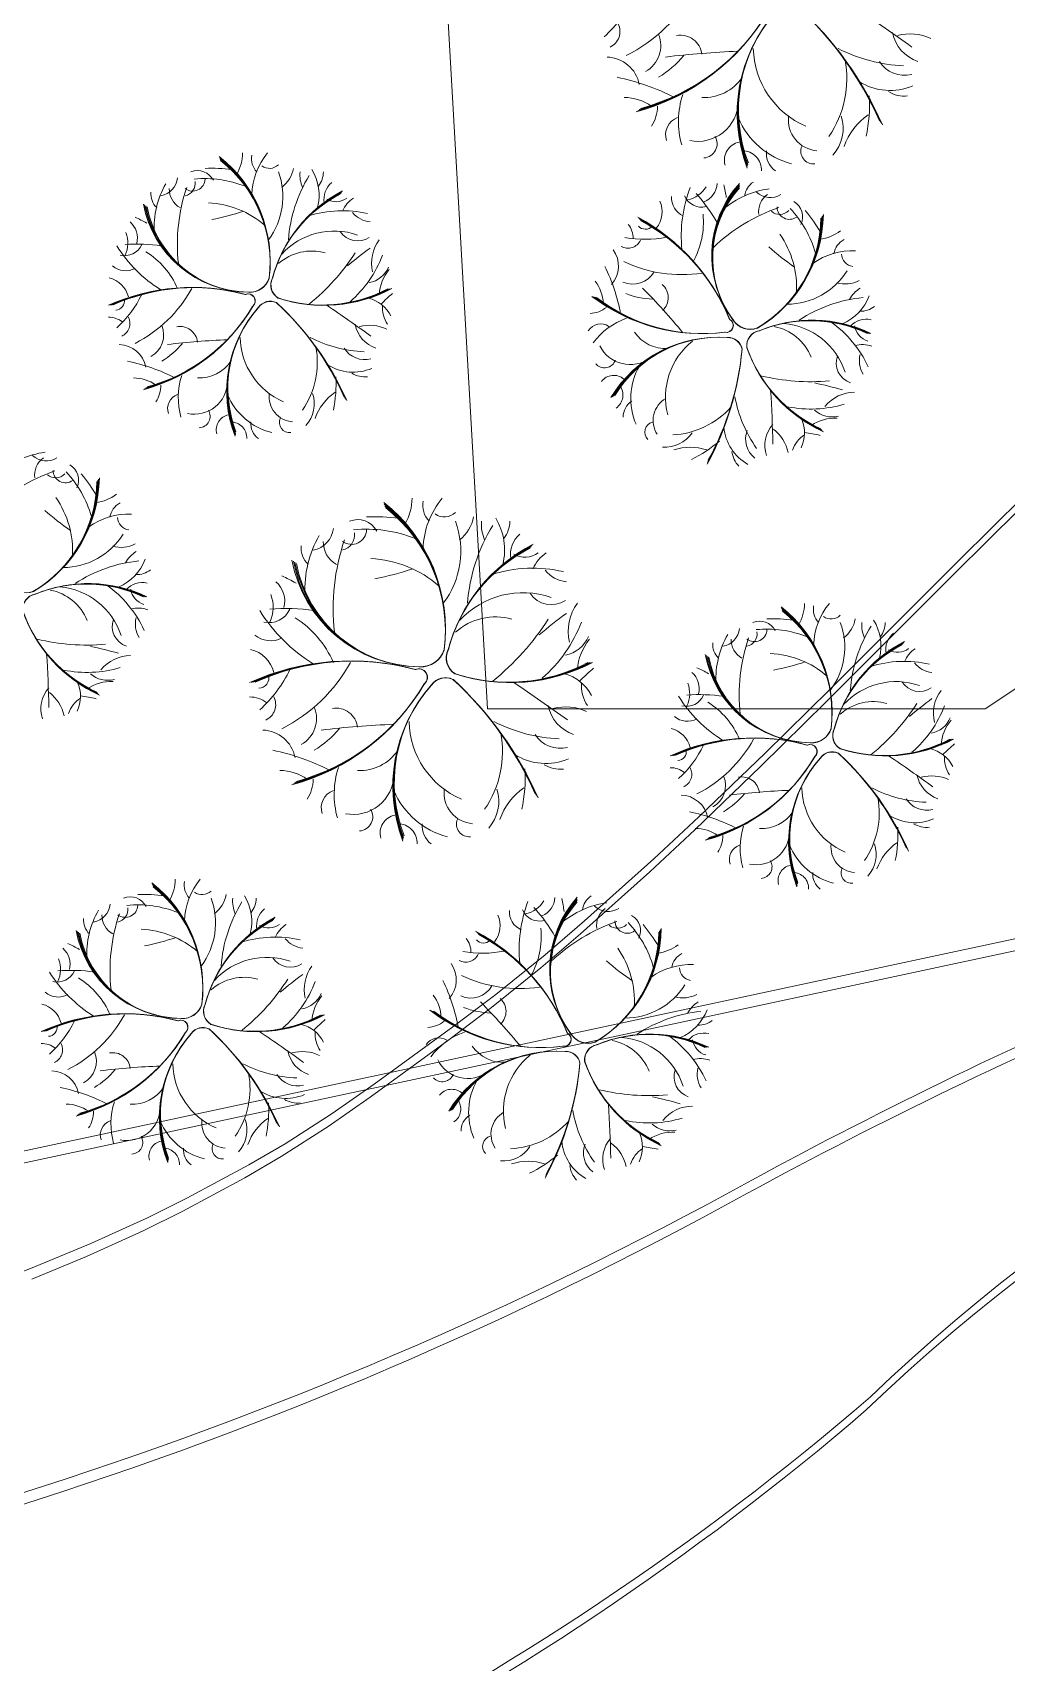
# Model space of a CAD drawing. Header units: metres. Extents: x -1097 to 1588, y -673 to 884.
# Drawn here: x 885.5 to 920.8, y 481.8 to 540.8 of the extents above; entities that cross this region are included whole.
import ezdxf

# ---------------------------------------------------------------- set-up
doc = ezdxf.new("R2010")
doc.units = ezdxf.units.M
for name, color, linetype, lineweight, plot in [('CRECIDA_Q2', 150, 'Continuous', 0, False), ('TERRENO', 188, 'Continuous', 0, False), ('TEXTO', 7, 'Continuous', 0, False), ('VEGETACION', 85, 'Continuous', 0, False), ('VISTA LEJOS', 7, 'Continuous', 0, False)]:
    doc.layers.add(name, color=color, linetype=linetype, lineweight=lineweight, plot=plot)

msp = doc.modelspace()

# ---------------------------------------------------------------- linework, layer by layer
at = {"layer": 'CRECIDA_Q2'}
msp.add_lwpolyline([(836, 525.113), (842, 525.627), (848, 598.142), (854, 622.57), (860, 622.57), (866, 622.57), (872, 622.57), (878, 621.555), (884, 621.283), (890, 621.174), (896, 621.127), (902, 516.359), (908, 516.359), (914, 516.359), (920, 516.359), (926, 520.352)], dxfattribs=at)
at = {"layer": 'TERRENO'}
msp.add_lwpolyline([(885.515, 495.711), (887.492, 496.536), (889.537, 497.458), (890.967, 498.168), (893.214, 499.378), (894.529, 500.146), (896.228, 501.24), (897.745, 502.296), (900.596, 504.37), (902.142, 505.541), (903.928, 506.981), (905.358, 508.21), (907.864, 510.456), (909.496, 511.973), (911.886, 514.277), (914.238, 516.601), (918.904, 521.266), (921.246, 523.59)], dxfattribs=at)
at = {"layer": 'TEXTO', "color": 141}
msp.add_lwpolyline([(942.808, 512.252), (491.207, 415.553)], dxfattribs=at)
at = {"layer": 'VEGETACION'}
for centre, radius, start, end in [((904.356, 545.235), 5.869, -63.07438, -28.86719), ((903.019, 544.214), 4.762, -47.90984, -25.81356), ((905.304, 545.642), 7.95, -74.86791, -30.40238), ((905.378, 545.607), 7.87, -74.86791, -30.40238), ((905.452, 545.572), 7.791, -74.86791, -30.40238), ((905.526, 545.537), 7.711, -74.86791, -30.40238), ((904.736, 532.576), 12.511, 23.86454, 47.40587), ((904.654, 532.478), 12.64, 23.86454, 47.40587), ((904.572, 532.379), 12.769, 23.86454, 47.40587), ((904.489, 532.281), 12.898, 23.86454, 47.40587), ((881.025, 490.566), 61.595, 53.87007, 56.06767), ((906.179, 540.871), 0.61, -65.70951, 27.14006), ((916.536, 537.91), 5.509, 138.41245, -158.97879), ((916.498, 537.953), 5.454, 138.41245, -158.97879), ((916.459, 537.995), 5.399, 138.41245, -158.97879), ((916.421, 538.037), 5.344, 138.41245, -158.97879), ((907.198, 540.368), 1.069, -61.51977, 22.95033), ((908.976, 539.964), 0.78, 6.63564, 100.13385), ((917.999, 541.097), 1.374, -169.09926, -108.54581), ((917.289, 539.008), 1.784, 65.24594, 104.85446), ((906.288, 538.728), 1.222, 10.88374, 88.48923), ((906.209, 542.445), 3.781, -58.5365, -40.24403), ((912.011, 511.594), 28.581, 91.89585, 97.18239), ((914.762, 540.338), 3.15, -178.6401, -113.40996), ((911.272, 539.175), 3.722, -34.2307, 10.37313), ((917.277, 545.304), 5.671, -117.27146, -92.28607), ((917.07, 540.333), 1.045, -148.92217, -74.86876), ((904.969, 531.001), 8.396, 63.11546, 78.20425), ((909.839, 540.138), 1.651, -93.06078, -33.79545), ((916.562, 540.833), 2.092, -122.25906, -66.98973), ((917.075, 539.616), 1.081, -121.91184, -83.51776), ((906.932, 536.754), 1.735, 55.05214, 89.71285), ((906.84, 538.17), 1.306, -33.66519, 0.2761), ((912.109, 537.62), 3.202, 162.29182, -164.58266), ((909.6, 538.363), 1.466, -101.26434, -1.15026), ((909.843, 538.255), 5.974, -11.32784, 2.75208), ((909.099, 537.138), 0.66, 109.77659, -161.16161), ((913.703, 538.861), 2.858, -157.33263, -104.24202), ((913.997, 537.672), 1.115, 172.80158, -94.34358), ((913.439, 537.357), 1.423, -42.05543, 18.62735), ((917.111, 535.935), 2.347, 124.73116, 160.55197), ((909.789, 536.811), 0.513, -86.06631, 31.73431), ((889.292, 532.549), 4.844, -7.01261, 51.76086), ((889.338, 532.537), 4.795, -7.01261, 51.76086), ((891.59, 536.486), 1.544, -30.31086, -0.13685), ((894.148, 536.272), 0.693, 169.67781, -136.28872), ((895.943, 534.896), 2.478, 140.20303, 178.19473), ((911.242, 536.213), 0.675, 102.03316, -164.99288), ((911.21, 535.864), 0.696, -2.81364, 89.85899), ((912.902, 536.487), 0.818, 174.9157, -126.47299), ((913.786, 536.543), 0.456, 157.63517, -83.3031), ((891.508, 535.201), 0.64, 26.98899, 112.35361), ((892.018, 530.498), 5.429, 82.33941, 92.54677), ((889.385, 532.525), 4.747, -7.01261, 51.76086), ((889.431, 532.513), 4.698, -7.01261, 51.76086), ((894.103, 536.4), 0.479, -125.06785, -46.75849), ((892.003, 534.896), 2.589, -37.03996, 20.27839), ((893.852, 536.135), 1.142, -52.21385, -10.74588), ((896.327, 535.685), 1.118, 174.4694, -156.12237), ((894.104, 534.939), 1.798, -14.12065, 31.52713), ((895.2, 535.803), 0.859, -37.87568, -0.69377), ((893.109, 533.771), 3.177, 149.94734, -176.82535), ((890.06, 535.646), 0.725, -80.57325, -5.45985), ((891.256, 535.174), 0.776, 178.87088, -119.62745), ((897.269, 533.164), 6.494, 161.42441, -173.90455), ((891.324, 535.552), 0.453, -126.83758, -2.22247), ((890.956, 535.384), 0.464, -77.85985, 7.89186), ((891.773, 531.625), 3.928, 68.3223, 95.67587), ((899.949, 532.951), 5.171, 148.36683, 175.73086), ((896.846, 534.809), 0.769, 129.13352, -169.79062), ((913.989, 533.479), 4.982, 159.46241, -174.34591), ((909.018, 535.789), 1.034, -77.96685, -31.27285), ((909.534, 535.414), 0.769, -67.11701, -3.35075), ((914.017, 532.769), 3.908, 138.09032, -143.12166), ((913.988, 532.74), 3.869, 138.09032, -143.12166), ((913.96, 532.711), 3.83, 138.09032, -143.12166), ((913.932, 532.683), 3.791, 138.09032, -143.12166), ((912.596, 532.029), 3.177, 97.4368, 130.66411), ((905.678, 534.191), 5.002, 7.73596, 13.16741), ((912.001, 534.834), 0.707, 123.07576, 173.19706), ((893.387, 535.348), 3.908, -169.39915, -90.61113), ((893.392, 535.308), 3.869, -169.39915, -90.61113), ((893.398, 535.268), 3.83, -169.39915, -90.61113), ((893.404, 535.228), 3.791, -169.39915, -90.61113), ((890.521, 535.006), 0.707, 175.5863, -134.2924), ((891.737, 531.294), 3.382, 49.1819, 87.28655), ((898.879, 530.696), 4.83, 117.23254, 165.08268), ((898.93, 530.689), 4.88, 117.23254, 165.08268), ((898.981, 530.682), 4.93, 117.23254, 165.08268), ((899.032, 530.675), 4.98, 117.23254, 165.08268), ((896.508, 535.384), 0.669, -119.40791, -53.77718), ((897.679, 534.004), 0.996, 122.42615, 158.39057), ((907.366, 534.353), 0.949, -38.3468, 23.66563), ((909.377, 534.865), 0.727, 177.19062, -114.2964), ((909.748, 535.2), 0.683, -155.98064, -76.40156), ((905.02, 530.957), 6.075, 29.35638, 41.90224), ((912.228, 535.59), 0.725, -133.08378, -57.97038), ((912.581, 534.354), 0.776, 126.36034, -172.13798), ((912.923, 534.529), 0.453, -179.34812, -54.73301), ((912.756, 534.17), 0.64, -25.52155, 59.84308), ((888.56, 533.401), 0.769, -14.60648, 49.15979), ((887.183, 529.597), 5.002, 60.2465, 65.67795), ((890.213, 543.254), 9.361, -78.88119, -71.62327), ((896.747, 530.258), 4.128, 77.26203, 107.34819), ((897.842, 534.91), 0.932, -141.31419, -95.81178), ((903.955, 527.692), 7.338, 22.21671, 61.7302), ((904.028, 527.714), 7.265, 22.21671, 61.7302), ((904.1, 527.736), 7.191, 22.21671, 61.7302), ((904.172, 527.758), 7.118, 22.21671, 61.7302), ((906.847, 533.98), 2.961, -29.17592, 5.40141), ((914.646, 528.359), 6.494, 108.91387, 133.58492), ((909.36, 534.182), 4.698, -59.52315, -0.74968), ((909.341, 534.226), 4.747, -59.52315, -0.74968), ((909.322, 534.27), 4.795, -59.52315, -0.74968), ((909.303, 534.314), 4.844, -59.52315, -0.74968), ((912.566, 534.72), 0.464, -130.37039, -44.61868), ((910.081, 531.783), 3.928, 15.81177, 43.16533), ((909.335, 530.903), 5.429, 29.82887, 40.03623), ((887.948, 533.221), 1.034, -25.45632, 21.23769), ((896.448, 531.075), 2.577, 70.80163, 137.40588), ((897.298, 534.058), 0.762, -146.51659, -56.55935), ((907.676, 537.288), 3.935, -100.42037, -78.3241), ((906.44, 533.385), 0.824, -0.2587, 38.06877), ((907.706, 534.042), 0.323, -139.98994, -40.76454), ((909.796, 531.61), 3.382, -3.32863, 34.77602), ((913.826, 534.887), 1.544, -82.82139, -52.64739), ((915.213, 532.727), 0.693, 117.16728, 171.20074), ((892.806, 535.759), 4.982, -148.02706, -121.83538), ((888.86, 533.441), 0.683, -103.47011, -23.89102), ((889.349, 527.107), 6.075, 81.86691, 94.41278), ((888.063, 530.397), 2.961, 23.33462, 57.91194), ((895.631, 531.121), 1.809, 74.31841, 131.55014), ((890.611, 537.096), 7.836, -50.96163, -32.70067), ((904.738, 523.394), 11.909, 125.94383, 130.94741), ((894.249, 534.289), 4.231, -49.01403, -20.95397), ((899.2, 532.497), 1.399, 143.15964, -166.58772), ((905.724, 532.385), 1.01, -41.62679, 35.9787), ((907.074, 533.535), 0.504, -118.22004, -25.37047), ((918.358, 540.099), 9.361, -131.39173, -124.13381), ((915.213, 530.465), 2.478, 87.69249, 125.68419), ((915.287, 532.841), 0.479, -177.57839, -99.26902), ((888.9, 532.943), 0.727, -130.29884, -61.78587), ((897.547, 532.707), 0.937, -79.471, -22.67378), ((899.593, 531.274), 1.516, 139.45159, 176.95737), ((899.994, 529.364), 6.938, 10.60493, 25.69371), ((907.256, 532.613), 0.883, -114.03031, -29.56021), ((909.018, 536.924), 4.849, -115.58492, -81.37772), ((912.815, 533.592), 2.589, -89.5505, -32.23214), ((891.291, 524.275), 7.338, 74.72725, 114.24073), ((888.082, 531.036), 0.949, 14.16374, 76.17617), ((891.318, 524.346), 7.265, 74.72725, 114.24073), ((891.345, 524.417), 7.191, 74.72725, 114.24073), ((891.371, 524.487), 7.118, 74.72725, 114.24073), ((893.386, 532.189), 0.75, -93.13221, -17.97388), ((893.392, 532.18), 0.742, -93.13221, -17.97388), ((893.397, 532.172), 0.735, -93.13221, -17.97388), ((893.403, 532.164), 0.727, -93.13221, -17.97388), ((894.699, 531.695), 0.546, 153.41984, -121.27123), ((894.707, 531.699), 0.551, 153.41984, -121.27123), ((894.715, 531.702), 0.557, 153.41984, -121.27123), ((894.723, 531.706), 0.563, 153.41984, -121.27123), ((904.753, 530.97), 1.434, 2.5416, 37.20232), ((890.812, 514.988), 23.615, 39.38532, 44.67185), ((907.886, 531.244), 0.645, -45.87489, 47.62332), ((914.924, 532.879), 1.142, -104.72438, -63.25642), ((916.074, 530.641), 1.118, 121.95887, 151.36709), ((888.536, 531.116), 0.323, -87.47941, 11.74599), ((885.943, 533.068), 3.935, -47.90984, -25.81356), ((887.048, 533.911), 4.849, -63.07438, -28.86719), ((893.33, 531.12), 0.257, -49.80286, 114.20931), ((893.336, 531.122), 0.255, -49.80286, 114.20931), ((893.342, 531.124), 0.252, -49.80286, 114.20931), ((893.348, 531.127), 0.249, -49.80286, 114.20931), ((894.14, 530.577), 0.529, 64.15715, 144.97171), ((894.138, 530.584), 0.523, 64.15715, 144.97171), ((894.136, 530.592), 0.518, 64.15715, 144.97171), ((894.134, 530.6), 0.513, 64.15715, 144.97171), ((887.361, 523.452), 10.337, 23.86454, 47.40587), ((887.294, 523.37), 10.444, 23.86454, 47.40587), ((887.226, 523.289), 10.55, 23.86454, 47.40587), ((887.158, 523.207), 10.657, 23.86454, 47.40587), ((896.01, 536.097), 5.122, -108.13167, -62.2585), ((896.031, 536.145), 5.175, -108.13167, -62.2585), ((896.053, 536.194), 5.228, -108.13167, -62.2585), ((896.074, 536.243), 5.281, -108.13167, -62.2585), ((897.388, 530.011), 1.25, 26.97872, 76.13005), ((904.379, 524.641), 8.915, 130.7293, 134.41442), ((909.761, 536.507), 6.568, -127.37844, -82.91291), ((909.776, 536.441), 6.503, -127.37844, -82.91291), ((909.79, 536.375), 6.437, -127.37844, -82.91291), ((909.804, 536.309), 6.371, -127.37844, -82.91291), ((908.12, 534.306), 3.124, -111.04704, -92.75457), ((916.109, 526.103), 5.171, 95.85629, 123.22032), ((914.128, 531.95), 1.798, -66.63119, -20.98341), ((888.287, 529.711), 0.824, 52.25184, 90.5793), ((888.554, 530.305), 0.504, -65.70951, 27.14006), ((887.831, 534.247), 6.568, -74.86791, -30.40238), ((887.892, 534.218), 6.503, -74.86791, -30.40238), ((887.953, 534.189), 6.437, -74.86791, -30.40238), ((888.014, 534.16), 6.371, -74.86791, -30.40238), ((897.111, 527.859), 4.552, 138.41245, -158.97879), ((897.08, 527.894), 4.506, 138.41245, -158.97879), ((897.048, 527.929), 4.461, 138.41245, -158.97879), ((897.017, 527.964), 4.415, 138.41245, -158.97879), ((867.77, 488.739), 50.894, 53.87007, 56.06767), ((899.276, 530.88), 1.079, 175.41939, -146.01117), ((905.635, 531.743), 1.079, -86.17573, -52.23443), ((907.924, 528.012), 2.646, 109.78128, 142.9068), ((910.627, 530.24), 0.257, -102.31339, 61.69877), ((910.632, 530.237), 0.255, -102.31339, 61.69877), ((910.638, 530.233), 0.252, -102.31339, 61.69877), ((910.644, 530.23), 0.249, -102.31339, 61.69877), ((911.509, 530.847), 0.75, -145.64274, -70.48442), ((911.506, 530.837), 0.742, -145.64274, -70.48442), ((911.503, 530.827), 0.735, -145.64274, -70.48442), ((911.5, 530.818), 0.727, -145.64274, -70.48442), ((913.668, 525.579), 4.83, 64.72201, 112.57215), ((913.693, 525.535), 4.88, 64.72201, 112.57215), ((913.719, 525.49), 4.93, 64.72201, 112.57215), ((913.744, 525.446), 4.98, 64.72201, 112.57215), ((915.694, 529.696), 0.769, 76.62298, 137.69885), ((915.481, 531.607), 0.859, -90.38621, -53.2043), ((889.396, 529.889), 0.883, -61.51977, 22.95033), ((890.865, 529.556), 0.645, 6.63564, 100.13385), ((898.32, 530.491), 1.136, -169.09926, -108.54581), ((897.734, 528.766), 1.474, 65.24594, 104.85446), ((906.095, 529.743), 0.546, 57.26605, 146.32785), ((910.341, 525.255), 4.552, 85.90191, 148.51067), ((910.349, 525.302), 4.506, 85.90191, 148.51067), ((910.358, 525.348), 4.461, 85.90191, 148.51067), ((910.366, 525.394), 4.415, 85.90191, 148.51067), ((908.434, 530.766), 1.364, -145.57132, -86.30599), ((911.917, 529.504), 0.546, 100.90931, -173.78177), ((911.924, 529.5), 0.551, 100.90931, -173.78177), ((911.932, 529.496), 0.557, 100.90931, -173.78177), ((911.939, 529.492), 0.563, 100.90931, -173.78177), ((912.028, 528.416), 1.809, 21.80787, 79.03961), ((912.489, 527.739), 2.577, 18.29109, 84.89534), ((912.023, 527.004), 4.128, 24.75149, 54.83765), ((915.945, 530.314), 0.669, -171.91844, -106.28771), ((888.644, 528.535), 1.01, 10.88374, 88.48923), ((888.578, 531.605), 3.124, -58.5365, -40.24403), ((893.372, 506.114), 23.615, 91.89585, 97.18239), ((895.646, 529.864), 2.603, -178.6401, -113.40996), ((892.762, 528.904), 3.076, -34.2307, 10.37313), ((897.724, 533.968), 4.686, -117.27146, -92.28607), ((897.553, 529.861), 0.864, -148.92217, -74.86876), ((907.149, 530.03), 1.211, -153.77487, -53.66079), ((911.04, 527.639), 2.603, 128.84937, -165.92049), ((900.592, 530.322), 10.657, -28.646, -5.10467), ((900.698, 530.318), 10.55, -28.646, -5.10467), ((900.804, 530.314), 10.444, -28.646, -5.10467), ((900.91, 530.309), 10.337, -28.646, -5.10467), ((910.689, 529.267), 0.529, 11.64661, 92.46118), ((910.694, 529.273), 0.523, 11.64661, 92.46118), ((910.699, 529.28), 0.518, 11.64661, 92.46118), ((910.704, 529.286), 0.513, 11.64661, 92.46118), ((916.207, 531.143), 5.122, -160.64221, -114.76904), ((916.259, 531.156), 5.175, -160.64221, -114.76904), ((916.311, 531.168), 5.228, -160.64221, -114.76904), ((916.362, 531.181), 5.281, -160.64221, -114.76904), ((915.562, 528.545), 0.996, 69.91561, 105.88004), ((887.554, 522.15), 6.938, 63.11546, 78.20425), ((891.578, 529.699), 1.364, -93.06078, -33.79545), ((897.133, 530.273), 1.729, -122.25906, -66.98973), ((906.227, 529.126), 0.424, -138.57685, -20.77623), ((909.539, 527.591), 2.362, 150.15684, -156.75256), ((915.374, 528.881), 0.762, 160.97287, -109.06988), ((916.381, 528.967), 0.932, 166.17527, -148.32231), ((889.176, 526.903), 1.434, 55.05214, 89.71285), ((889.1, 528.074), 1.079, -33.66519, 0.2761), ((893.453, 527.619), 2.646, 162.29182, -164.58266), ((891.38, 528.232), 1.211, -101.26434, -1.15026), ((891.581, 528.144), 4.936, -11.32784, 2.75208), ((897.557, 529.268), 0.893, -121.91184, -83.51776), ((906.566, 527.872), 0.557, 49.52262, 142.49658), ((906.321, 527.718), 0.575, -55.32418, 37.34845), ((913.714, 536.035), 7.836, -103.47217, -85.21121), ((911.44, 516.486), 11.909, 73.43329, 78.43687), ((890.966, 527.221), 0.546, 109.77659, -161.16161), ((894.77, 528.644), 2.362, -157.33263, -104.24202), ((895.013, 527.662), 0.921, 172.80158, -94.34358), ((894.553, 527.402), 1.176, -42.05543, 18.62735), ((897.586, 526.227), 1.939, 124.73116, 160.55197), ((907.58, 526.922), 0.676, 122.40516, -178.98353), ((908.908, 526.8), 0.921, 120.29105, -146.85412), ((915.561, 528.487), 4.686, -169.782, -144.7966), ((861.443, 524.728), 50.894, 1.35953, 3.55713), ((915.292, 526.422), 1.399, 90.6491, 140.90175), ((891.537, 526.951), 0.424, -86.06631, 31.73431), ((892.737, 526.456), 0.557, 102.03316, -164.99288), ((894.839, 526.729), 0.376, 157.63517, -83.3031), ((908.523, 529.342), 3.076, -86.74123, -42.13741), ((913.701, 531.44), 4.231, -101.52456, -73.46451), ((914.561, 525.364), 1.516, 86.94105, 124.44683), ((914.452, 527.861), 0.937, -131.98154, -75.18432), ((892.71, 526.168), 0.575, -2.81364, 89.85899), ((894.109, 526.683), 0.676, 174.9157, -126.47299), ((908.061, 526.371), 0.376, 105.12463, -135.81364), ((908.421, 527.007), 1.176, -94.56596, -33.88319), ((912.27, 526.708), 1.729, -174.76959, -119.50027), ((912.198, 526.123), 0.864, 158.56729, -127.3793), ((913.166, 525.898), 1.136, 138.3902, -161.05635), ((911.439, 525.313), 1.474, 12.7354, 52.34392), ((914.056, 525.376), 1.079, 122.90885, 161.4783), ((912.217, 526.346), 1.25, -25.53182, 23.61951), ((912.211, 517.53), 8.915, 78.21876, 81.90389), ((909.335, 523.885), 1.939, 72.22063, 108.04144), ((907.201, 529.817), 4.936, -63.83838, -49.75845), ((886.401, 522.495), 3.177, 97.4368, 130.66411), ((886.033, 526.056), 0.725, -133.08378, -57.97038), ((886.386, 524.82), 0.776, 126.36034, -172.13798), ((886.561, 524.636), 0.64, -25.52155, 59.84308), ((911.73, 525.76), 0.893, -174.42238, -136.02829), ((888.451, 518.825), 6.494, 108.91387, 133.58492), ((883.164, 524.648), 4.698, -59.52315, -0.74968), ((883.146, 524.692), 4.747, -59.52315, -0.74968), ((883.127, 524.736), 4.795, -59.52315, -0.74968), ((883.108, 524.78), 4.844, -59.52315, -0.74968), ((886.371, 525.186), 0.464, -130.37039, -44.61868), ((886.728, 524.995), 0.453, -179.34812, -54.73301), ((883.885, 522.249), 3.928, 15.81177, 43.16533), ((883.14, 521.369), 5.429, 29.82887, 40.03623), ((883.601, 522.076), 3.382, -3.32863, 34.77602), ((887.631, 525.353), 1.544, -82.82139, -52.64739), ((897.396, 523.989), 1.869, -30.31086, -0.13685), ((902.664, 522.065), 3, 140.20303, 178.19473), ((892.163, 530.565), 9.361, -131.39173, -124.13381), ((889.018, 520.931), 2.478, 87.69249, 125.68419), ((889.018, 523.193), 0.693, 117.16728, 171.20074), ((894.615, 519.224), 5.862, -7.01261, 51.76086), ((894.671, 519.21), 5.803, -7.01261, 51.76086), ((894.727, 519.195), 5.745, -7.01261, 51.76086), ((894.784, 519.181), 5.686, -7.01261, 51.76086), ((900.492, 523.73), 0.839, 169.67781, -136.28872), ((900.437, 523.885), 0.58, -125.06785, -46.75849), ((889.092, 523.307), 0.479, -177.57839, -99.26902), ((895.544, 522.973), 0.878, -80.57325, -5.45985), ((897.075, 522.858), 0.548, -126.83758, -2.22247), ((896.628, 522.656), 0.561, -77.85985, 7.89186), ((897.297, 522.433), 0.775, 26.98899, 112.35361), ((897.618, 518.106), 4.754, 68.3223, 95.67587), ((897.914, 516.742), 6.571, 82.33941, 92.54677), ((897.896, 522.064), 3.133, -37.03996, 20.27839), ((900.134, 523.564), 1.382, -52.21385, -10.74588), ((907.513, 519.711), 6.258, 148.36683, 175.73086), ((903.13, 523.02), 1.353, 174.4694, -156.12237), ((900.439, 522.116), 2.176, -14.12065, 31.52713), ((901.765, 523.163), 1.04, -37.87568, -0.69377), ((886.62, 524.058), 2.589, -89.5505, -32.23214), ((888.729, 523.345), 1.142, -104.72438, -63.25642), ((896.103, 522.198), 0.855, 175.5863, -134.2924), ((899.235, 520.703), 3.845, 149.94734, -176.82535), ((896.992, 522.401), 0.939, 178.87088, -119.62745), ((904.269, 519.969), 7.859, 161.42441, -173.90455), ((906.218, 516.982), 5.846, 117.23254, 165.08268), ((906.28, 516.973), 5.906, 117.23254, 165.08268), ((906.341, 516.965), 5.967, 117.23254, 165.08268), ((906.403, 516.957), 6.027, 117.23254, 165.08268), ((903.757, 521.959), 0.93, 129.13352, -169.79062), ((889.914, 516.569), 5.171, 95.85629, 123.22032), ((887.933, 522.416), 1.798, -66.63119, -20.98341), ((889.879, 521.106), 1.118, 121.95887, 151.36709), ((899.571, 522.612), 4.73, -169.39915, -90.61113), ((899.578, 522.564), 4.683, -169.39915, -90.61113), ((899.584, 522.515), 4.635, -169.39915, -90.61113), ((899.591, 522.467), 4.588, -169.39915, -90.61113), ((897.575, 517.705), 4.093, 49.1819, 87.28655), ((903.349, 522.656), 0.81, -119.40791, -53.77718), ((904.766, 520.985), 1.206, 122.42615, 158.39057), ((889.286, 522.073), 0.859, -90.38621, -53.2043), ((893.729, 520.256), 0.931, -14.60648, 49.15979), ((892.063, 515.652), 6.054, 60.2465, 65.67795), ((895.73, 532.181), 11.329, -78.88119, -71.62327), ((903.638, 516.452), 4.996, 77.26203, 107.34819), ((904.963, 522.082), 1.128, -141.31419, -95.81178), ((885.314, 521.312), 0.75, -145.64274, -70.48442), ((885.311, 521.303), 0.742, -145.64274, -70.48442), ((885.308, 521.293), 0.735, -145.64274, -70.48442), ((885.304, 521.284), 0.727, -145.64274, -70.48442), ((885.722, 519.97), 0.546, 100.90931, -173.78177), ((885.729, 519.966), 0.551, 100.90931, -173.78177), ((885.737, 519.962), 0.557, 100.90931, -173.78177), ((885.744, 519.958), 0.563, 100.90931, -173.78177), ((887.473, 516.045), 4.83, 64.72201, 112.57215), ((887.498, 516.001), 4.88, 64.72201, 112.57215), ((887.524, 515.956), 4.93, 64.72201, 112.57215), ((887.549, 515.912), 4.98, 64.72201, 112.57215), ((885.833, 518.881), 1.809, 21.80787, 79.03961), ((886.294, 518.205), 2.577, 18.29109, 84.89534), ((885.828, 517.47), 4.128, 24.75149, 54.83765), ((889.499, 520.161), 0.769, 76.62298, 137.69885), ((889.75, 520.78), 0.669, -171.91844, -106.28771), ((892.989, 520.037), 1.251, -25.45632, 21.23769), ((903.276, 517.441), 3.119, 70.80163, 137.40588), ((904.304, 521.051), 0.922, -146.51659, -56.55935), ((890.012, 521.608), 5.122, -160.64221, -114.76904), ((890.064, 521.621), 5.175, -160.64221, -114.76904), ((890.115, 521.634), 5.228, -160.64221, -114.76904), ((890.167, 521.647), 5.281, -160.64221, -114.76904), ((889.367, 519.011), 0.996, 69.91561, 105.88004), ((898.869, 523.109), 6.03, -148.02706, -121.83538), ((894.092, 520.304), 0.827, -103.47011, -23.89102), ((894.684, 512.638), 7.353, 81.86691, 94.41278), ((913.309, 508.144), 14.413, 125.94383, 130.94741), ((906.606, 519.162), 1.693, 143.15964, -166.58772), ((909.621, 516.239), 4.844, -7.01261, 51.76086), ((909.667, 516.227), 4.795, -7.01261, 51.76086), ((909.714, 516.215), 4.747, -7.01261, 51.76086), ((909.761, 516.203), 4.698, -7.01261, 51.76086), ((911.919, 520.176), 1.544, -30.31086, -0.13685), ((914.477, 519.962), 0.693, 169.67781, -136.28872), ((916.272, 518.586), 2.478, 140.20303, 178.19473), ((889.179, 519.346), 0.762, 160.97287, -109.06988), ((890.186, 519.433), 0.932, 166.17527, -148.32231), ((893.127, 516.619), 3.584, 23.33462, 57.91194), ((902.286, 517.496), 2.189, 74.31841, 131.55014), ((896.211, 524.727), 9.484, -50.96163, -32.70067), ((900.615, 521.33), 5.12, -49.01403, -20.95397), ((910.389, 519.337), 0.725, -80.57325, -5.45985), ((911.654, 519.242), 0.453, -126.83758, -2.22247), ((911.837, 518.891), 0.64, 26.98899, 112.35361), ((912.103, 515.316), 3.928, 68.3223, 95.67587), ((912.347, 514.188), 5.429, 82.33941, 92.54677), ((914.432, 520.091), 0.479, -125.06785, -46.75849), ((912.332, 518.586), 2.589, -37.03996, 20.27839), ((914.181, 519.825), 1.142, -52.21385, -10.74588), ((920.278, 516.642), 5.171, 148.36683, 175.73086), ((916.657, 519.376), 1.118, 174.4694, -156.12237), ((914.433, 518.629), 1.798, -14.12065, 31.52713), ((915.529, 519.494), 0.859, -37.87568, -0.69377), ((887.519, 526.501), 7.836, -103.47217, -85.21121), ((885.245, 506.952), 11.909, 73.43329, 78.43687), ((894.141, 519.701), 0.88, -130.29884, -61.78587), ((904.605, 519.415), 1.134, -79.471, -22.67378), ((907.083, 517.681), 1.835, 139.45159, 176.95737), ((910.85, 518.696), 0.707, 175.5863, -134.2924), ((913.438, 517.461), 3.177, 149.94734, -176.82535), ((911.585, 518.865), 0.776, 178.87088, -119.62745), ((917.598, 516.854), 6.494, 161.42441, -173.90455), ((911.285, 519.075), 0.464, -77.85985, 7.89186), ((919.208, 514.386), 4.83, 117.23254, 165.08268), ((919.259, 514.379), 4.88, 117.23254, 165.08268), ((919.31, 514.373), 4.93, 117.23254, 165.08268), ((919.361, 514.366), 4.98, 117.23254, 165.08268), ((917.175, 518.499), 0.769, 129.13352, -169.79062), ((835.248, 515.194), 50.894, 1.35953, 3.55713), ((889.097, 516.887), 1.399, 90.6491, 140.90175), ((897.035, 509.211), 8.881, 74.72725, 114.24073), ((893.151, 517.393), 1.149, 14.16374, 76.17617), ((897.067, 509.296), 8.792, 74.72725, 114.24073), ((897.099, 509.382), 8.703, 74.72725, 114.24073), ((897.131, 509.468), 8.615, 74.72725, 114.24073), ((891.899, 520.872), 5.869, -63.07438, -28.86719), ((899.57, 518.788), 0.907, -93.13221, -17.97388), ((899.577, 518.778), 0.898, -93.13221, -17.97388), ((899.584, 518.768), 0.889, -93.13221, -17.97388), ((899.59, 518.758), 0.88, -93.13221, -17.97388), ((901.16, 518.191), 0.66, 153.41984, -121.27123), ((901.169, 518.195), 0.667, 153.41984, -121.27123), ((901.178, 518.199), 0.674, 153.41984, -121.27123), ((901.188, 518.204), 0.681, 153.41984, -121.27123), ((902.746, 523.518), 6.199, -108.13167, -62.2585), ((902.772, 523.577), 6.263, -108.13167, -62.2585), ((902.797, 523.636), 6.327, -108.13167, -62.2585), ((902.823, 523.695), 6.391, -108.13167, -62.2585), ((913.716, 519.039), 3.908, -169.39915, -90.61113), ((913.722, 518.999), 3.869, -169.39915, -90.61113), ((913.727, 518.959), 3.83, -169.39915, -90.61113), ((913.733, 518.919), 3.791, -169.39915, -90.61113), ((912.067, 514.984), 3.382, 49.1819, 87.28655), ((910.542, 526.945), 9.361, -78.88119, -71.62327), ((917.077, 513.948), 4.128, 77.26203, 107.34819), ((916.838, 519.075), 0.669, -119.40791, -53.77718), ((918.008, 517.694), 0.996, 122.42615, 158.39057), ((918.172, 518.601), 0.932, -141.31419, -95.81178), ((887.506, 521.906), 4.231, -101.52456, -73.46451), ((888.257, 518.326), 0.937, -131.98154, -75.18432), ((893.7, 517.49), 0.39, -87.47941, 11.74599), ((890.562, 519.852), 4.762, -47.90984, -25.81356), ((899.502, 517.494), 0.311, -49.80286, 114.20931), ((899.509, 517.497), 0.308, -49.80286, 114.20931), ((899.517, 517.5), 0.305, -49.80286, 114.20931), ((899.524, 517.503), 0.302, -49.80286, 114.20931), ((900.482, 516.837), 0.64, 64.15715, 144.97171), ((900.48, 516.847), 0.634, 64.15715, 144.97171), ((900.478, 516.856), 0.627, 64.15715, 144.97171), ((900.475, 516.865), 0.621, 64.15715, 144.97171), ((892.279, 508.214), 12.511, 23.86454, 47.40587), ((892.197, 508.115), 12.64, 23.86454, 47.40587), ((892.114, 508.017), 12.769, 23.86454, 47.40587), ((904.413, 516.153), 1.513, 26.97872, 76.13005), ((912.875, 509.654), 10.79, 130.7293, 134.41442), ((908.889, 517.091), 0.769, -14.60648, 49.15979), ((907.513, 513.287), 5.002, 60.2465, 65.67795), ((886.97, 516.364), 1.136, 138.3902, -161.05635), ((885.244, 515.779), 1.474, 12.7354, 52.34392), ((886.022, 516.812), 1.25, -25.53182, 23.61951), ((888.366, 515.83), 1.516, 86.94105, 124.44683), ((892.846, 521.28), 7.95, -74.86791, -30.40238), ((892.921, 521.245), 7.87, -74.86791, -30.40238), ((892.995, 521.21), 7.791, -74.86791, -30.40238), ((893.069, 521.175), 7.711, -74.86791, -30.40238), ((904.079, 513.548), 5.509, 138.41245, -158.97879), ((904.04, 513.59), 5.454, 138.41245, -158.97879), ((904.002, 513.632), 5.399, 138.41245, -158.97879), ((903.964, 513.675), 5.344, 138.41245, -158.97879), ((892.032, 507.918), 12.898, 23.86454, 47.40587), ((868.568, 466.204), 61.595, 53.87007, 56.06767), ((906.699, 517.204), 1.306, 175.41939, -146.01117), ((909.189, 517.131), 0.683, -103.47011, -23.89102), ((908.278, 516.911), 1.034, -25.45632, 21.23769), ((909.678, 510.797), 6.075, 81.86691, 94.41278), ((916.778, 514.766), 2.577, 70.80163, 137.40588), ((917.627, 517.749), 0.762, -146.51659, -56.55935), ((919.529, 516.188), 1.399, 143.15964, -166.58772), ((887.861, 515.842), 1.079, 122.90885, 161.4783), ((886.016, 507.996), 8.915, 78.21876, 81.90389), ((893.399, 515.79), 0.997, 52.25184, 90.5793), ((893.722, 516.509), 0.61, -65.70951, 27.14006), ((894.741, 516.005), 1.069, -61.51977, 22.95033), ((896.519, 515.602), 0.78, 6.63564, 100.13385), ((905.542, 516.734), 1.374, -169.09926, -108.54581), ((904.832, 514.645), 1.784, 65.24594, 104.85446), ((913.136, 519.449), 4.982, -148.02706, -121.83538), ((908.392, 514.087), 2.961, 23.33462, 57.91194), ((915.96, 514.811), 1.809, 74.31841, 131.55014), ((910.94, 520.786), 7.836, -50.96163, -32.70067), ((925.068, 507.084), 11.909, 125.94383, 130.94741), ((914.579, 517.98), 4.231, -49.01403, -20.95397), ((899.553, 487.231), 28.581, 91.89585, 97.18239), ((902.305, 515.975), 3.15, -178.6401, -113.40996), ((904.82, 520.941), 5.671, -117.27146, -92.28607), ((908.411, 514.726), 0.949, 14.16374, 76.17617), ((909.229, 516.633), 0.727, -130.29884, -61.78587), ((913.715, 515.879), 0.75, -93.13221, -17.97388), ((915.052, 515.396), 0.563, 153.41984, -121.27123), ((917.876, 516.397), 0.937, -79.471, -22.67378), ((919.923, 514.964), 1.516, 139.45159, 176.95737), ((893.831, 514.366), 1.222, 10.88374, 88.48923), ((893.751, 518.082), 3.781, -58.5365, -40.24403), ((898.815, 514.813), 3.722, -34.2307, 10.37313), ((904.613, 515.971), 1.045, -148.92217, -74.86876), ((911.621, 507.966), 7.338, 74.72725, 114.24073), ((911.647, 508.036), 7.265, 74.72725, 114.24073), ((911.674, 508.107), 7.191, 74.72725, 114.24073), ((911.7, 508.178), 7.118, 74.72725, 114.24073), ((907.377, 517.601), 4.849, -63.07438, -28.86719), ((913.659, 514.81), 0.257, -49.80286, 114.20931), ((913.665, 514.812), 0.255, -49.80286, 114.20931), ((913.671, 514.815), 0.252, -49.80286, 114.20931), ((913.678, 514.817), 0.249, -49.80286, 114.20931), ((913.721, 515.871), 0.742, -93.13221, -17.97388), ((913.726, 515.862), 0.735, -93.13221, -17.97388), ((913.732, 515.854), 0.727, -93.13221, -17.97388), ((915.029, 515.386), 0.546, 153.41984, -121.27123), ((915.036, 515.389), 0.551, 153.41984, -121.27123), ((915.044, 515.393), 0.557, 153.41984, -121.27123), ((916.34, 519.787), 5.122, -108.13167, -62.2585), ((916.361, 519.836), 5.175, -108.13167, -62.2585), ((916.382, 519.885), 5.228, -108.13167, -62.2585), ((916.403, 519.934), 5.281, -108.13167, -62.2585), ((924.709, 508.332), 8.915, 130.7293, 134.41442), ((892.512, 506.638), 8.396, 63.11546, 78.20425), ((897.382, 515.776), 1.651, -93.06078, -33.79545), ((904.104, 516.47), 2.092, -122.25906, -66.98973), ((908.865, 514.806), 0.323, -87.47941, 11.74599), ((906.272, 516.758), 3.935, -47.90984, -25.81356), ((908.16, 517.938), 6.568, -74.86791, -30.40238), ((908.221, 517.909), 6.503, -74.86791, -30.40238), ((908.282, 517.88), 6.437, -74.86791, -30.40238), ((908.343, 517.851), 6.371, -74.86791, -30.40238), ((917.441, 511.549), 4.552, 138.41245, -158.97879), ((917.409, 511.584), 4.506, 138.41245, -158.97879), ((917.377, 511.619), 4.461, 138.41245, -158.97879), ((917.346, 511.654), 4.415, 138.41245, -158.97879), ((914.469, 514.267), 0.529, 64.15715, 144.97171), ((914.467, 514.275), 0.523, 64.15715, 144.97171), ((914.465, 514.283), 0.518, 64.15715, 144.97171), ((914.463, 514.29), 0.513, 64.15715, 144.97171), ((907.691, 507.142), 10.337, 23.86454, 47.40587), ((907.623, 507.06), 10.444, 23.86454, 47.40587), ((907.555, 506.979), 10.55, 23.86454, 47.40587), ((907.487, 506.898), 10.657, 23.86454, 47.40587), ((888.099, 472.43), 50.894, 53.87007, 56.06767), ((917.717, 513.702), 1.25, 26.97872, 76.13005), ((919.605, 514.57), 1.079, 175.41939, -146.01117), ((894.475, 512.392), 1.735, 55.05214, 89.71285), ((899.651, 513.258), 3.202, 162.29182, -164.58266), ((897.142, 514), 1.466, -101.26434, -1.15026), ((897.385, 513.893), 5.974, -11.32784, 2.75208), ((904.618, 515.253), 1.081, -121.91184, -83.51776), ((908.616, 513.402), 0.824, 52.25184, 90.5793), ((908.883, 513.996), 0.504, -65.70951, 27.14006), ((909.725, 513.58), 0.883, -61.51977, 22.95033), ((911.194, 513.246), 0.645, 6.63564, 100.13385), ((918.65, 514.182), 1.136, -169.09926, -108.54581), ((918.063, 512.456), 1.474, 65.24594, 104.85446), ((894.382, 513.808), 1.306, -33.66519, 0.2761), ((896.641, 512.776), 0.66, 109.77659, -161.16161), ((901.246, 514.499), 2.858, -157.33263, -104.24202), ((901.539, 513.31), 1.115, 172.80158, -94.34358), ((900.982, 512.995), 1.423, -42.05543, 18.62735), ((904.653, 511.573), 2.347, 124.73116, 160.55197), ((913.702, 489.804), 23.615, 91.89585, 97.18239), ((915.975, 513.555), 2.603, -178.6401, -113.40996), ((918.053, 517.658), 4.686, -117.27146, -92.28607), ((897.332, 512.449), 0.513, -86.06631, 31.73431), ((908.973, 512.225), 1.01, 10.88374, 88.48923), ((908.907, 515.296), 3.124, -58.5365, -40.24403), ((913.092, 512.595), 3.076, -34.2307, 10.37313), ((917.882, 513.551), 0.864, -148.92217, -74.86876), ((898.785, 511.851), 0.675, 102.03316, -164.99288), ((898.752, 511.502), 0.696, -2.81364, 89.85899), ((900.445, 512.125), 0.818, 174.9157, -126.47299), ((901.329, 512.181), 0.456, 157.63517, -83.3031), ((907.883, 505.84), 6.938, 63.11546, 78.20425), ((913.782, 511.309), 2.646, 162.29182, -164.58266), ((911.908, 513.39), 1.364, -93.06078, -33.79545), ((917.462, 513.964), 1.729, -122.25906, -66.98973), ((917.886, 512.958), 0.893, -121.91184, -83.51776), ((909.505, 510.594), 1.434, 55.05214, 89.71285), ((909.429, 511.764), 1.079, -33.66519, 0.2761), ((911.709, 511.923), 1.211, -101.26434, -1.15026), ((911.91, 511.834), 4.936, -11.32784, 2.75208), ((911.295, 510.911), 0.546, 109.77659, -161.16161), ((915.1, 512.335), 2.362, -157.33263, -104.24202), ((915.342, 511.352), 0.921, 172.80158, -94.34358), ((914.882, 511.092), 1.176, -42.05543, 18.62735), ((917.915, 509.917), 1.939, 124.73116, 160.55197), ((911.866, 510.641), 0.424, -86.06631, 31.73431), ((913.067, 510.147), 0.557, 102.03316, -164.99288), ((913.04, 509.858), 0.575, -2.81364, 89.85899), ((914.438, 510.373), 0.676, 174.9157, -126.47299), ((915.168, 510.419), 0.376, 157.63517, -83.3031), ((886.856, 506.258), 4.844, -7.01261, 51.76086), ((886.903, 506.246), 4.795, -7.01261, 51.76086), ((886.949, 506.234), 4.747, -7.01261, 51.76086), ((886.996, 506.222), 4.698, -7.01261, 51.76086), ((889.154, 510.195), 1.544, -30.31086, -0.13685), ((891.712, 509.981), 0.693, 169.67781, -136.28872), ((893.508, 508.605), 2.478, 140.20303, 178.19473), ((891.667, 510.109), 0.479, -125.06785, -46.75849), ((887.624, 509.355), 0.725, -80.57325, -5.45985), ((888.889, 509.261), 0.453, -126.83758, -2.22247), ((888.52, 509.093), 0.464, -77.85985, 7.89186), ((889.072, 508.91), 0.64, 26.98899, 112.35361), ((889.338, 505.334), 3.928, 68.3223, 95.67587), ((889.583, 504.207), 5.429, 82.33941, 92.54677), ((889.567, 508.605), 2.589, -37.03996, 20.27839), ((891.416, 509.844), 1.142, -52.21385, -10.74588), ((897.514, 506.66), 5.171, 148.36683, 175.73086), ((893.892, 509.394), 1.118, 174.4694, -156.12237), ((891.669, 508.648), 1.798, -14.12065, 31.52713), ((892.765, 509.512), 0.859, -37.87568, -0.69377), ((908.124, 507.636), 4.982, 159.46241, -174.34591), ((903.153, 509.945), 1.034, -77.96685, -31.27285), ((899.154, 505.113), 6.075, 29.35638, 41.90224), ((903.668, 509.57), 0.769, -67.11701, -3.35075), ((908.151, 506.925), 3.908, 138.09032, -143.12166), ((908.122, 506.896), 3.869, 138.09032, -143.12166), ((908.094, 506.868), 3.83, 138.09032, -143.12166), ((908.066, 506.839), 3.791, 138.09032, -143.12166), ((906.73, 506.185), 3.177, 97.4368, 130.66411), ((899.812, 508.347), 5.002, 7.73596, 13.16741), ((906.135, 508.99), 0.707, 123.07576, 173.19706), ((906.362, 509.746), 0.725, -133.08378, -57.97038), ((888.086, 508.715), 0.707, 175.5863, -134.2924), ((890.674, 507.48), 3.177, 149.94734, -176.82535), ((888.82, 508.883), 0.776, 178.87088, -119.62745), ((894.833, 506.873), 6.494, 161.42441, -173.90455), ((896.444, 504.405), 4.83, 117.23254, 165.08268), ((896.495, 504.398), 4.88, 117.23254, 165.08268), ((896.545, 504.391), 4.93, 117.23254, 165.08268), ((896.596, 504.384), 4.98, 117.23254, 165.08268), ((894.411, 508.518), 0.769, 129.13352, -169.79062), ((901.5, 508.51), 0.949, -38.3468, 23.66563), ((903.512, 509.022), 0.727, 177.19062, -114.2964), ((903.882, 509.356), 0.683, -155.98064, -76.40156), ((908.78, 502.516), 6.494, 108.91387, 133.58492), ((906.716, 508.51), 0.776, 126.36034, -172.13798), ((907.057, 508.685), 0.453, -179.34812, -54.73301), ((904.215, 505.939), 3.928, 15.81177, 43.16533), ((906.89, 508.326), 0.64, -25.52155, 59.84308), ((890.951, 509.057), 3.908, -169.39915, -90.61113), ((890.957, 509.017), 3.869, -169.39915, -90.61113), ((890.963, 508.977), 3.83, -169.39915, -90.61113), ((890.968, 508.937), 3.791, -169.39915, -90.61113), ((889.302, 505.003), 3.382, 49.1819, 87.28655), ((887.778, 516.963), 9.361, -78.88119, -71.62327), ((894.312, 503.967), 4.128, 77.26203, 107.34819), ((894.073, 509.093), 0.669, -119.40791, -53.77718), ((895.244, 507.713), 0.996, 122.42615, 158.39057), ((895.407, 508.619), 0.932, -141.31419, -95.81178), ((900.574, 507.541), 0.824, -0.2587, 38.06877), ((898.089, 501.848), 7.338, 22.21671, 61.7302), ((901.84, 508.198), 0.323, -139.98994, -40.76454), ((898.162, 501.87), 7.265, 22.21671, 61.7302), ((898.234, 501.892), 7.191, 22.21671, 61.7302), ((898.306, 501.914), 7.118, 22.21671, 61.7302), ((900.981, 508.136), 2.961, -29.17592, 5.40141), ((903.494, 508.338), 4.698, -59.52315, -0.74968), ((903.475, 508.382), 4.747, -59.52315, -0.74968), ((903.456, 508.426), 4.795, -59.52315, -0.74968), ((903.437, 508.471), 4.844, -59.52315, -0.74968), ((906.7, 508.876), 0.464, -130.37039, -44.61868), ((903.469, 505.059), 5.429, 29.82887, 40.03623), ((886.125, 507.11), 0.769, -14.60648, 49.15979), ((884.748, 503.306), 5.002, 60.2465, 65.67795), ((901.208, 507.691), 0.504, -118.22004, -25.37047), ((901.81, 511.444), 3.935, -100.42037, -78.3241), ((903.93, 505.766), 3.382, -3.32863, 34.77602), ((907.96, 509.044), 1.544, -82.82139, -52.64739), ((909.347, 506.883), 0.693, 117.16728, 171.20074), ((890.371, 509.468), 4.982, -148.02706, -121.83538), ((886.425, 507.15), 0.683, -103.47011, -23.89102), ((885.513, 506.93), 1.034, -25.45632, 21.23769), ((886.914, 500.816), 6.075, 81.86691, 94.41278), ((894.013, 504.784), 2.577, 70.80163, 137.40588), ((894.863, 507.767), 0.762, -146.51659, -56.55935), ((896.764, 506.206), 1.399, 143.15964, -166.58772), ((899.858, 506.541), 1.01, -41.62679, 35.9787), ((912.492, 514.255), 9.361, -131.39173, -124.13381), ((909.348, 504.622), 2.478, 87.69249, 125.68419), ((909.421, 506.997), 0.479, -177.57839, -99.26902), ((885.627, 504.106), 2.961, 23.33462, 57.91194), ((893.195, 504.83), 1.809, 74.31841, 131.55014), ((888.176, 510.805), 7.836, -50.96163, -32.70067), ((902.303, 497.103), 11.909, 125.94383, 130.94741), ((891.814, 507.998), 4.231, -49.01403, -20.95397), ((894.128, 503.52), 6.938, 10.60493, 25.69371), ((901.39, 506.77), 0.883, -114.03031, -29.56021), ((903.152, 511.08), 4.849, -115.58492, -81.37772), ((906.949, 507.748), 2.589, -89.5505, -32.23214), ((885.647, 504.745), 0.949, 14.16374, 76.17617), ((886.464, 506.652), 0.727, -130.29884, -61.78587), ((890.951, 505.898), 0.75, -93.13221, -17.97388), ((890.956, 505.889), 0.742, -93.13221, -17.97388), ((890.962, 505.881), 0.735, -93.13221, -17.97388), ((890.968, 505.873), 0.727, -93.13221, -17.97388), ((892.264, 505.404), 0.546, 153.41984, -121.27123), ((892.272, 505.408), 0.551, 153.41984, -121.27123), ((892.28, 505.411), 0.557, 153.41984, -121.27123), ((892.287, 505.415), 0.563, 153.41984, -121.27123), ((895.111, 506.416), 0.937, -79.471, -22.67378), ((897.158, 504.983), 1.516, 139.45159, 176.95737), ((898.888, 505.126), 1.434, 2.5416, 37.20232), ((884.946, 489.144), 23.615, 39.38532, 44.67185), ((902.02, 505.401), 0.645, -45.87489, 47.62332), ((909.058, 507.035), 1.142, -104.72438, -63.25642), ((910.208, 504.797), 1.118, 121.95887, 151.36709), ((888.856, 497.984), 7.338, 74.72725, 114.24073), ((888.883, 498.055), 7.265, 74.72725, 114.24073), ((888.909, 498.126), 7.191, 74.72725, 114.24073), ((888.936, 498.196), 7.118, 74.72725, 114.24073), ((883.507, 506.777), 3.935, -47.90984, -25.81356), ((884.613, 507.62), 4.849, -63.07438, -28.86719), ((890.895, 504.829), 0.257, -49.80286, 114.20931), ((890.901, 504.831), 0.255, -49.80286, 114.20931), ((890.907, 504.833), 0.252, -49.80286, 114.20931), ((890.913, 504.836), 0.249, -49.80286, 114.20931), ((893.575, 509.806), 5.122, -108.13167, -62.2585), ((893.596, 509.854), 5.175, -108.13167, -62.2585), ((893.617, 509.903), 5.228, -108.13167, -62.2585), ((893.639, 509.952), 5.281, -108.13167, -62.2585), ((901.944, 498.35), 8.915, 130.7293, 134.41442), ((899.769, 505.899), 1.079, -86.17573, -52.23443), ((903.896, 510.664), 6.568, -127.37844, -82.91291), ((903.91, 510.598), 6.503, -127.37844, -82.91291), ((903.924, 510.531), 6.437, -127.37844, -82.91291), ((903.938, 510.465), 6.371, -127.37844, -82.91291), ((902.254, 508.463), 3.124, -111.04704, -92.75457), ((910.243, 500.259), 5.171, 95.85629, 123.22032), ((908.262, 506.107), 1.798, -66.63119, -20.98341), ((909.615, 505.763), 0.859, -90.38621, -53.2043), ((886.101, 504.825), 0.323, -87.47941, 11.74599), ((885.395, 507.956), 6.568, -74.86791, -30.40238), ((885.456, 507.927), 6.503, -74.86791, -30.40238), ((885.518, 507.898), 6.437, -74.86791, -30.40238), ((885.579, 507.869), 6.371, -74.86791, -30.40238), ((894.676, 501.568), 4.552, 138.41245, -158.97879), ((894.645, 501.603), 4.506, 138.41245, -158.97879), ((894.613, 501.638), 4.461, 138.41245, -158.97879), ((894.581, 501.672), 4.415, 138.41245, -158.97879), ((891.705, 504.286), 0.529, 64.15715, 144.97171), ((891.703, 504.293), 0.523, 64.15715, 144.97171), ((891.701, 504.301), 0.518, 64.15715, 144.97171), ((891.699, 504.309), 0.513, 64.15715, 144.97171), ((884.926, 497.16), 10.337, 23.86454, 47.40587), ((884.858, 497.079), 10.444, 23.86454, 47.40587), ((884.79, 496.998), 10.55, 23.86454, 47.40587), ((884.722, 496.916), 10.657, 23.86454, 47.40587), ((865.335, 462.448), 50.894, 53.87007, 56.06767), ((894.953, 503.72), 1.25, 26.97872, 76.13005), ((896.841, 504.589), 1.079, 175.41939, -146.01117), ((900.229, 503.899), 0.546, 57.26605, 146.32785), ((902.058, 502.168), 2.646, 109.78128, 142.9068), ((904.761, 504.397), 0.257, -102.31339, 61.69877), ((904.766, 504.393), 0.255, -102.31339, 61.69877), ((904.772, 504.39), 0.252, -102.31339, 61.69877), ((904.778, 504.386), 0.249, -102.31339, 61.69877), ((905.643, 505.003), 0.75, -145.64274, -70.48442), ((905.64, 504.993), 0.742, -145.64274, -70.48442), ((905.637, 504.984), 0.735, -145.64274, -70.48442), ((905.634, 504.974), 0.727, -145.64274, -70.48442), ((907.802, 499.736), 4.83, 64.72201, 112.57215), ((907.828, 499.691), 4.88, 64.72201, 112.57215), ((907.853, 499.647), 4.93, 64.72201, 112.57215), ((907.879, 499.602), 4.98, 64.72201, 112.57215), ((906.624, 501.895), 2.577, 18.29109, 84.89534), ((906.157, 501.161), 4.128, 24.75149, 54.83765), ((909.828, 503.852), 0.769, 76.62298, 137.69885), ((885.852, 503.42), 0.824, 52.25184, 90.5793), ((886.118, 504.014), 0.504, -65.70951, 27.14006), ((886.96, 503.598), 0.883, -61.51977, 22.95033), ((888.43, 503.265), 0.645, 6.63564, 100.13385), ((895.885, 504.2), 1.136, -169.09926, -108.54581), ((895.299, 502.475), 1.474, 65.24594, 104.85446), ((904.475, 499.411), 4.552, 85.90191, 148.51067), ((904.483, 499.458), 4.506, 85.90191, 148.51067), ((904.492, 499.504), 4.461, 85.90191, 148.51067), ((904.5, 499.551), 4.415, 85.90191, 148.51067), ((902.568, 504.922), 1.364, -145.57132, -86.30599), ((904.823, 503.423), 0.529, 11.64661, 92.46118), ((904.828, 503.43), 0.523, 11.64661, 92.46118), ((904.833, 503.436), 0.518, 11.64661, 92.46118), ((904.838, 503.442), 0.513, 11.64661, 92.46118), ((906.051, 503.66), 0.546, 100.90931, -173.78177), ((906.059, 503.656), 0.551, 100.90931, -173.78177), ((906.066, 503.652), 0.557, 100.90931, -173.78177), ((906.074, 503.648), 0.563, 100.90931, -173.78177), ((906.162, 502.572), 1.809, 21.80787, 79.03961), ((910.079, 504.47), 0.669, -171.91844, -106.28771), ((886.143, 505.314), 3.124, -58.5365, -40.24403), ((890.937, 479.823), 23.615, 91.89585, 97.18239), ((893.211, 503.573), 2.603, -178.6401, -113.40996), ((895.289, 507.677), 4.686, -117.27146, -92.28607), ((901.283, 504.187), 1.211, -153.77487, -53.66079), ((905.175, 501.795), 2.603, 128.84937, -165.92049), ((894.726, 504.478), 10.657, -28.646, -5.10467), ((894.832, 504.474), 10.55, -28.646, -5.10467), ((894.938, 504.47), 10.444, -28.646, -5.10467), ((895.044, 504.465), 10.337, -28.646, -5.10467), ((910.341, 505.299), 5.122, -160.64221, -114.76904), ((910.393, 505.312), 5.175, -160.64221, -114.76904), ((910.445, 505.325), 5.228, -160.64221, -114.76904), ((910.496, 505.338), 5.281, -160.64221, -114.76904), ((909.508, 503.037), 0.762, 160.97287, -109.06988), ((909.696, 502.701), 0.996, 69.91561, 105.88004), ((910.515, 503.123), 0.932, 166.17527, -148.32231), ((886.209, 502.244), 1.01, 10.88374, 88.48923), ((890.327, 502.613), 3.076, -34.2307, 10.37313), ((895.117, 503.57), 0.864, -148.92217, -74.86876), ((900.362, 503.282), 0.424, -138.57685, -20.77623), ((903.674, 501.747), 2.362, 150.15684, -156.75256), ((885.119, 495.859), 6.938, 63.11546, 78.20425), ((891.018, 501.328), 2.646, 162.29182, -164.58266), ((889.143, 503.408), 1.364, -93.06078, -33.79545), ((894.697, 503.982), 1.729, -122.25906, -66.98973), ((889.145, 501.853), 4.936, -11.32784, 2.75208), ((895.121, 502.977), 0.893, -121.91184, -83.51776), ((900.7, 502.029), 0.557, 49.52262, 142.49658), ((900.455, 501.875), 0.575, -55.32418, 37.34845), ((907.848, 510.191), 7.836, -103.47217, -85.21121), ((905.574, 490.642), 11.909, 73.43329, 78.43687), ((886.741, 500.612), 1.434, 55.05214, 89.71285), ((886.664, 501.783), 1.079, -33.66519, 0.2761), ((888.945, 501.941), 1.211, -101.26434, -1.15026), ((892.578, 501.371), 0.921, 172.80158, -94.34358), ((892.117, 501.111), 1.176, -42.05543, 18.62735), ((895.151, 499.936), 1.939, 124.73116, 160.55197), ((901.715, 501.079), 0.676, 122.40516, -178.98353), ((903.042, 500.957), 0.921, 120.29105, -146.85412), ((909.695, 502.644), 4.686, -169.782, -144.7966), ((855.578, 498.884), 50.894, 1.35953, 3.55713), ((907.835, 505.596), 4.231, -101.52456, -73.46451), ((909.427, 500.578), 1.399, 90.6491, 140.90175), ((888.531, 500.93), 0.546, 109.77659, -161.16161), ((892.335, 502.353), 2.362, -157.33263, -104.24202), ((902.658, 503.499), 3.076, -86.74123, -42.13741), ((906.351, 500.502), 1.25, -25.53182, 23.61951), ((908.695, 499.52), 1.516, 86.94105, 124.44683), ((908.586, 502.017), 0.937, -131.98154, -75.18432), ((889.101, 500.66), 0.424, -86.06631, 31.73431), ((890.302, 500.165), 0.557, 102.03316, -164.99288), ((890.275, 499.877), 0.575, -2.81364, 89.85899), ((891.673, 500.392), 0.676, 174.9157, -126.47299), ((892.404, 500.438), 0.376, 157.63517, -83.3031), ((902.196, 500.527), 0.376, 105.12463, -135.81364), ((902.555, 501.164), 1.176, -94.56596, -33.88319), ((906.404, 500.864), 1.729, -174.76959, -119.50027), ((906.332, 500.28), 0.864, 158.56729, -127.3793), ((907.3, 500.055), 1.136, 138.3902, -161.05635), ((905.573, 499.47), 1.474, 12.7354, 52.34392), ((908.19, 499.533), 1.079, 122.90885, 161.4783), ((906.345, 491.686), 8.915, 78.21876, 81.90389), ((903.469, 498.041), 1.939, 72.22063, 108.04144), ((901.335, 503.973), 4.936, -63.83838, -49.75845), ((905.864, 499.916), 0.893, -174.42238, -136.02829)]:
    msp.add_arc(centre, radius, start, end, dxfattribs=at)
at = {"layer": 'VISTA LEJOS'}
for points in [[(881.777, 494.625), (885.665, 496.18), (887.643, 497.006), (889.688, 497.927), (891.118, 498.638), (893.365, 499.847), (894.68, 500.616), (896.379, 501.71), (897.896, 502.766), (900.747, 504.84), (902.293, 506.011), (904.078, 507.451), (905.509, 508.68), (908.015, 510.926), (909.647, 512.443), (912.037, 514.747), (914.389, 517.07), (919.055, 521.736), (921.397, 524.059)], [(885.515, 495.711), (887.492, 496.536), (889.537, 497.458), (890.967, 498.168), (893.214, 499.378), (894.529, 500.146), (896.228, 501.24), (897.745, 502.296), (900.596, 504.37), (902.142, 505.541), (903.928, 506.981), (905.358, 508.21), (907.864, 510.456), (909.496, 511.973), (911.886, 514.277), (914.238, 516.601), (918.904, 521.266), (921.246, 523.59)], [(942.959, 512.721), (491.358, 416.023)], [(942.808, 512.252), (491.207, 415.553)]]:
    msp.add_lwpolyline(points, dxfattribs=at)
for points in [[(1045.945, 509.306, -0.08372), (992.024, 503.658, -0.023842), (975.868, 507.487, 0.258489), (915.851, 491.447, -0.121116), (872.475, 469.451, 1.166486), (876.799, 446.702, -0.084881), (951.176, 457.074, 0.178417), (1009.8, 477.288, -0.153925), (1065.153, 492.657, 0.48356), (1083.832, 508.583, 0.26993), (1045.945, 509.306, 1.059329)], [(1045.795, 508.837, -0.08372), (991.873, 503.188, -0.023842), (975.718, 507.017, 0.258489), (915.7, 490.978, -0.121116), (872.324, 468.981, 1.166486), (876.648, 446.232, -0.084881), (951.026, 456.604, 0.178417), (1009.65, 476.818, -0.153925), (1065.002, 492.187, 0.48356), (1083.682, 508.113, 0.26993), (1045.795, 508.837, 1.059329)], [(1045.795, 508.837, -0.08372), (991.873, 503.188, -0.023842), (975.718, 507.017, 0.258489), (915.7, 490.978, -0.121116), (872.324, 468.981, 1.166486), (876.648, 446.232, -0.084881), (951.026, 456.604, 0.178417), (1009.65, 476.818, -0.153925), (1065.002, 492.187, 0.48356), (1083.682, 508.113, 0.26993), (1045.795, 508.837, 1.059329)], [(825.093, 482.674, 0.055888), (856.786, 482.043, 0.099971), (911.554, 499.294, -0.048276), (941.922, 512.203)], [(824.942, 482.204, 0.055888), (856.635, 481.574, 0.099971), (911.404, 498.824, -0.048276), (941.772, 511.733)], [(824.942, 482.204, 0.055888), (856.635, 481.574, 0.099971), (911.404, 498.824, -0.048276), (941.772, 511.733)]]:
    msp.add_lwpolyline(points, format="xyb", dxfattribs=at)

doc.saveas('drawing.dxf')
